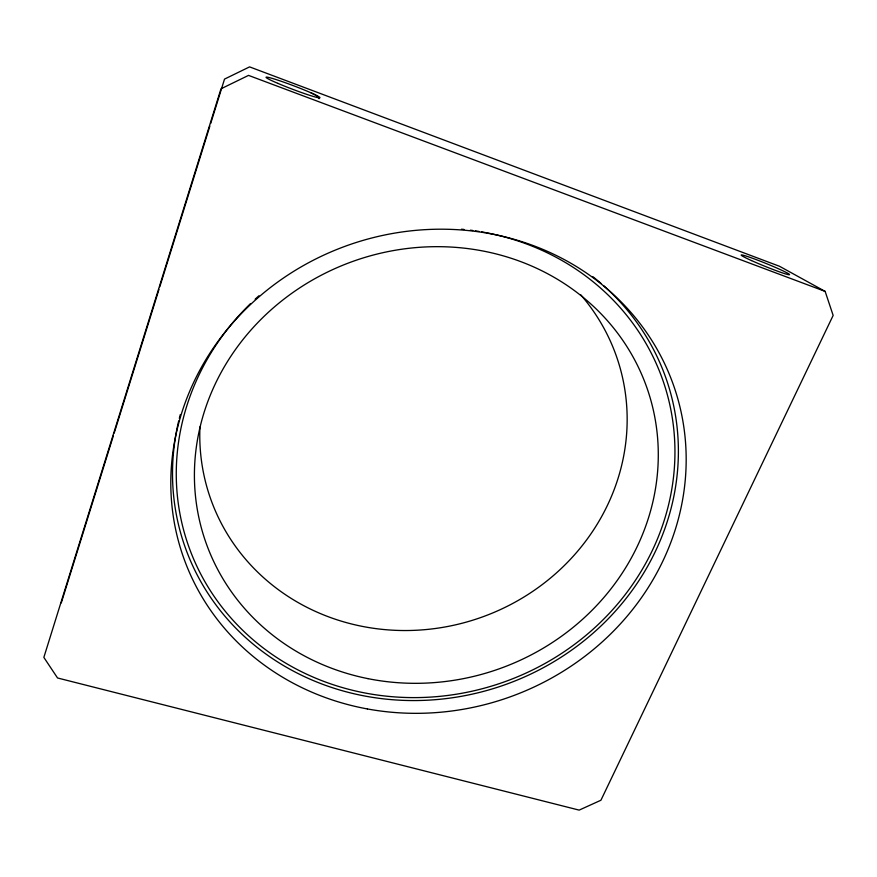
<?xml version="1.0" encoding="UTF-8"?>
<svg xmlns="http://www.w3.org/2000/svg" width="877" height="877" viewBox="0 0 877 877"><rect width="100%" height="100%" fill="white"/><g stroke="black" fill="none" stroke-linecap="round" stroke-linejoin="round"><path stroke-width="1.32" d="M61.28 602.894L113.385 435.694M114.196 433.085L158.978 289.399M159.789 286.79L209.866 126.124M210.677 123.504L224.523 79.094L249.594 66.882L779.554 266.301L825.147 291.405L833.15 315.424L600.92 800.241L579.149 810.118L57.542 677.976L43.85 657.399L220.993 88.796L248.531 75.389L825.147 291.405M603.804 285.847A254.834 236.143 -18.9 0 1 496.141 687.711A254.834 236.143 -18.9 0 1 178.7 420.916M179.325 418.362A254.834 236.143 -18.9 0 1 180.311 414.547M592.764 276.606A254.834 236.143 -18.9 0 1 600.866 283.26M486.746 232.811A251.206 232.756 -18.9 0 1 652.324 550.471A251.206 232.756 -18.9 0 1 282.624 661.258A251.206 232.756 -18.9 0 1 250.515 303.595M255.152 299.2A251.206 232.756 -18.9 0 1 258.945 295.757M461.445 229.204A251.206 232.756 -18.9 0 1 463.999 229.445M470.335 230.18A251.206 232.756 -18.9 0 1 472.856 230.508M475.378 230.87A251.206 232.756 -18.9 0 1 479.149 231.462M481.659 231.879A251.206 232.756 -18.9 0 1 485.398 232.558M580.607 294.639A215.051 201.732 -18.9 0 1 479.763 617.89A215.051 201.732 -18.9 0 1 199.956 426.858M311.05 92.896A28.261 4.9 15.1 0 1 319.096 98.684M367.408 708.945A259.702 239.925 -18.9 0 0 675.838 392.172A259.702 239.925 -18.9 0 0 242.227 312.672A259.702 239.925 -18.9 0 0 367.408 708.945M277.866 83.359A28.733 1.809 20.8 0 0 319.908 97.775A28.733 1.809 20.8 0 0 281.583 81.408A28.733 1.809 20.8 0 0 277.866 83.359M751.534 260.579A26.124 1.513 22.1 0 0 789.497 274.709A26.124 1.513 22.1 0 0 755.075 259.197A26.124 1.513 22.1 0 0 751.534 260.579M368.022 678.655A233.699 216.466 -18.9 0 0 649.923 397.062A233.699 216.466 -18.9 0 0 261.094 319.261A233.699 216.466 -18.9 0 0 368.022 678.655"/></g></svg>
